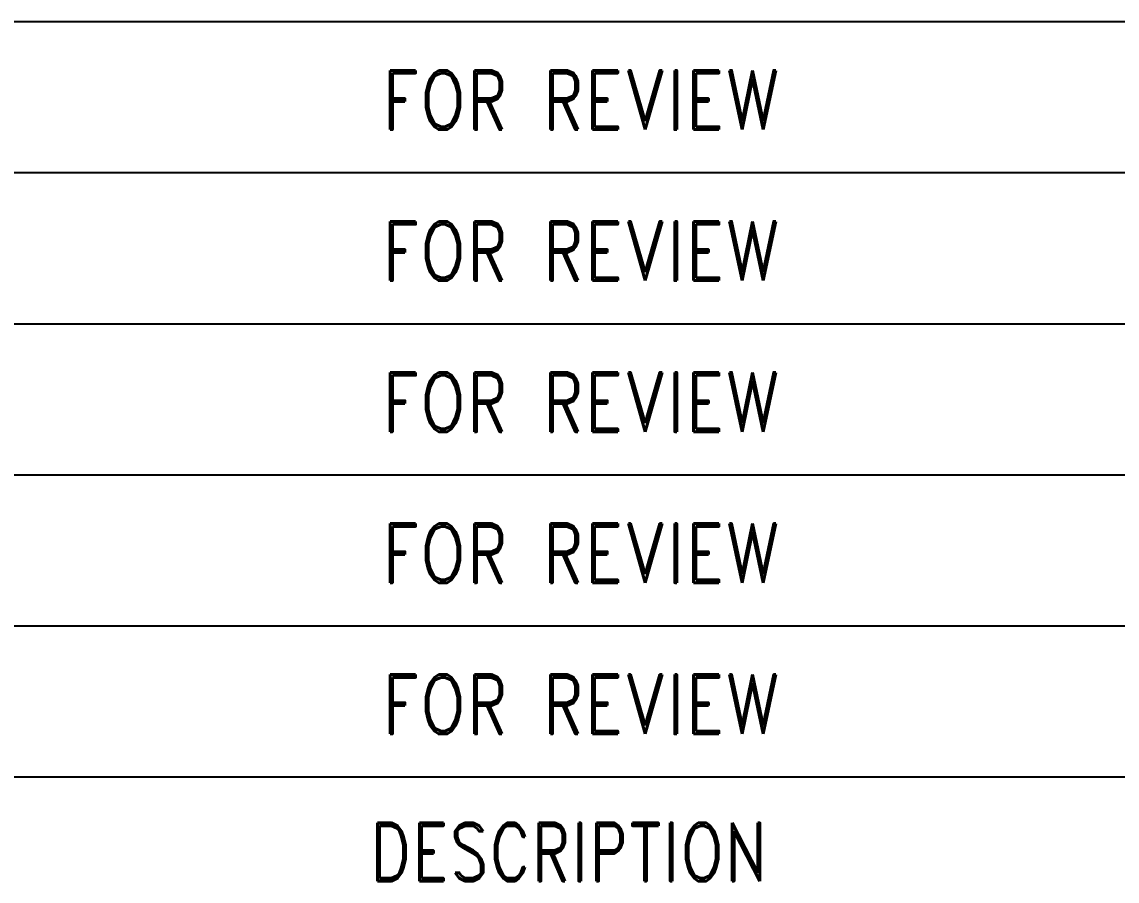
# Model space of a CAD drawing. Header units: millimetres. Extents: x 4133871 to 4440428, y -545651 to -495191.
# Drawn here: x 4429842 to 4433841, y -535291 to -532155 of the extents above; entities that cross this region are included whole.
import ezdxf
from ezdxf.enums import TextEntityAlignment as Align

# ---------------------------------------------------------------- set-up
doc = ezdxf.new("R2010")
doc.units = ezdxf.units.MM
doc.header["$LTSCALE"] = 60
doc.layers.add('1', color=7, linetype='Continuous')
doc.layers.add('TAN-TIT', color=30, linetype='Continuous')
doc.styles.add('KIM3', font='ROMAND.shx', dxfattribs={"width": 1.25, "height": 3})
doc.styles.add('RD6', font='ROMAND.shx', dxfattribs={"width": 0.83, "height": 6})

# ---------------------------------------------------------------- blocks, each defined once
blk = doc.blocks.new('BORDER')
at = {"layer": 'TAN-TIT'}
for p, q in [((232823, 44987), (193237, 44987)), ((232823, 43149), (193237, 43149)), ((232823, 41311), (193237, 41311)), ((232823, 39473), (193237, 39473)), ((232823, 37635), (193237, 37635)), ((232823, 35797), (193237, 35797))]:
    blk.add_line(p, q, dxfattribs=at)
at = {"layer": 'TAN-TIT', "style": 'RD6', "width": 0.8}
blk.add_text('DESCRIPTION', height=706.9, dxfattribs=at).set_placement((209171, 34534), align=Align.CENTER)

msp = doc.modelspace()

# ---------------------------------------------------------------- block references
at = {"layer": '1', "xscale": 0.3, "yscale": 0.3, "zscale": 0.3}
msp.add_blockref('BORDER', (4369087.7, -545651.2), dxfattribs=at)

# ---------------------------------------------------------------- texts
at = {"style": 'KIM3', "width": 0.83}
for p in [(4431883.4, -532548.2), (4431883.4, -533099.5), (4431883.4, -533650.9), (4431883.4, -534202.3), (4431883.4, -534753.7)]:
    msp.add_text('FOR REVIEW', height=216.31, dxfattribs=at).set_placement(p, align=Align.CENTER)

doc.saveas('drawing.dxf')
